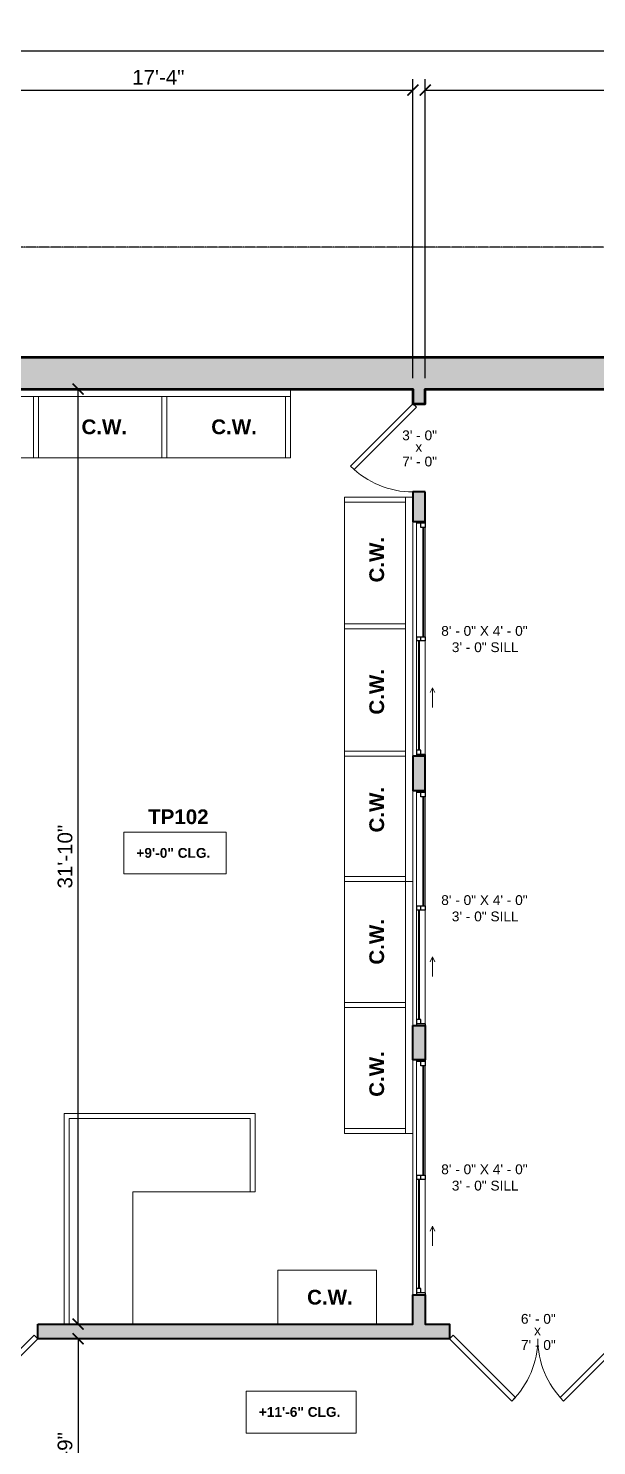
# Model space of a CAD drawing. Header units: inches. Extents: x -2078 to 106214, y -964 to 6385.
# Drawn here: x 43919 to 44151, y 4322 to 4901 of the extents above; entities that cross this region are included whole.
import ezdxf

# ---------------------------------------------------------------- set-up
doc = ezdxf.new("R2010")
doc.units = ezdxf.units.IN
doc.header["$MEASUREMENT"] = 0
doc.linetypes.add('HIDDEN2', pattern=[0.1875, 0.125, -0.0625])
for name, color, linetype, lineweight in [('A-ANNO', 2, 'Continuous', 5), ('A-ANNO-DIMS', 1, 'Continuous', 9), ('A-DETAIL-3', 40, 'Continuous', 15), ('A-DOOR', 1, 'Continuous', 18), ('A-GLAZ', 2, 'Continuous', 30), ('A-HIDDEN', 2, 'HIDDEN2', 18), ('A-WALL', 3, 'Continuous', 40), ('A-WINDOWS', 2, 'Continuous', 18)]:
    doc.layers.add(name, color=color, linetype=linetype, lineweight=lineweight)
doc.layers.add('A-HATCH', color=9, linetype='Continuous')
doc.styles.add('Arial_1', font='arial.ttf', dxfattribs={"height": 0.0625})
doc.styles.add('Arial_3', font='arial.ttf', dxfattribs={"height": 0.125})
doc.styles.add('Arial_B', font='arialbd.ttf', dxfattribs={"height": 4.5})
doc.styles.add('Arial_B_1', font='arialbd.ttf', dxfattribs={"height": 3})
doc.styles.add('JC', font='arial.ttf', dxfattribs={"height": 0.125})
doc.dimstyles.new('JC-DIMS', dxfattribs={"dimtxt": 0.125, "dimasz": 0.09375, "dimexe": 0.09375, "dimexo": 0.09375, "dimgap": 0.046875, "dimtad": 1, "dimdec": 1, "dimzin": 0, "dimdsep": 46, "dimlunit": 4, "dimtxsty": 'JC', "dimblk": 'ARCHTICK', "dimcen": 0.09, "dimclrd": 1, "dimclre": 1, "dimclrt": 256, "dimadec": 0, "dimazin": 0, "dimtfac": 1, "dimtdec": 1, "dimtofl": 0, "dimtmove": 1, "dimatfit": 3, "dimfxl": 1, "dimtolj": 1, "dimtzin": 0, "dimarcsym": 0})

# ---------------------------------------------------------------- blocks, each defined once
blk = doc.blocks.new('JC_SLIDING WINDOW - DOUBLE - SLIDING WINDOW-1470166-1-1st Floor - Athletic Pavilion')
at = {"layer": 'A-GLAZ'}
for p, q in [((-48, 2.35), (-48, -2.65)), ((-48, 2.35), (-45.5, 2.35)), ((-47.25, 2.35), (-47.25, -1.15)), ((-45.5, 0.6), (-47.25, 0.6)), ((-45.5, 2.35), (-45.5, 0.6)), ((-0.875, -1.15), (-0.875, 2.35)), ((-0.875, 2.35), (0.875, 2.35)), ((0.875, 0.6), (-0.875, 0.6)), ((0.875, 2.35), (0.875, -1.15)), ((45.5, 0.6), (45.5, -1.15)), ((47.25, 0.6), (45.5, 0.6)), ((47.25, 2.35), (48, 2.35)), ((47.25, 2.35), (47.25, -1.15)), ((48, -2.65), (48, 2.35)), ((-48, -1.15), (-47.25, -1.15)), ((-0.875, -1.15), (0.875, -1.15)), ((45.5, -1.15), (48, -1.15))]:
    blk.add_line(p, q, dxfattribs=at)
at = {"layer": 'A-GLAZ', "lineweight": 9}
for p, q in [((-45.5, 2.35), (-0.875, 2.35)), ((0.875, 2.35), (47.25, 2.35)), ((-47.25, -1.15), (-0.875, -1.15)), ((0.875, -1.15), (45.5, -1.15))]:
    blk.add_line(p, q, dxfattribs=at)
at = {"layer": 'A-GLAZ', "lineweight": 40}
for p, q in [((-45.5, 1.475), (-0.875, 1.475)), ((0.875, -0.275), (45.5, -0.275))]:
    blk.add_line(p, q, dxfattribs=at)
at = {"layer": 'A-WINDOWS'}
for p, q in [((20, 5.35), (22, 6.35)), ((48, 2.35), (-48, 2.35)), ((20, 5.35), (22, 4.35)), ((20, 5.35), (28, 5.35)), ((-48, -2.65), (48, -2.65))]:
    blk.add_line(p, q, dxfattribs=at)
blk = doc.blocks.new('JC_DOOR_SINGLE PANEL - SINGLE DOOR-1470780-1-1st Floor - Athletic Pavilion')
at = {"layer": 'A-DOOR', "lineweight": 30}
for p, q in [((-8.87, -27.04), (16.59, -1.59)), ((18, -3), (-7.46, -28.46)), ((16.59, -1.59), (18, -3)), ((-7.46, -28.46), (-8.87, -27.04))]:
    blk.add_line(p, q, dxfattribs=at)
at = {"layer": 'A-DOOR', "lineweight": 9}
blk.add_arc((18, -3), 36, 180, 225, dxfattribs=at)
blk = doc.blocks.new('JC_DOUBLE DOOR - DOUBLE DOOR-1471729-1-1st Floor - Athletic Pavilion')
at = {"layer": 'A-DOOR', "lineweight": 30}
for p, q in [((-36, 3), (-10.54, 28.46)), ((-9.13, 27.04), (-34.59, 1.59)), ((-10.54, 28.46), (-9.13, 27.04)), ((10.54, 28.46), (9.13, 27.04)), ((9.13, 27.04), (34.59, 1.59)), ((36, 3), (10.54, 28.46)), ((-34.59, 1.59), (-36, 3)), ((34.59, 1.59), (36, 3))]:
    blk.add_line(p, q, dxfattribs=at)
at = {"layer": 'A-DOOR', "lineweight": 9}
for centre, start, end in [((-36, 3), 0, 45), ((36, 3), 135, 180)]:
    blk.add_arc(centre, 36, start, end, dxfattribs=at)
blk = doc.blocks.new('_ArchTick')
at = {"color": 0, "linetype": 'ByBlock', "const_width": 0.15}
blk.add_lwpolyline([(-0.5, -0.5), (0.5, 0.5)], dxfattribs=at)
blk = doc.blocks.new('*D2146')
at = {"layer": 'A-ANNO-DIMS', "color": 1, "lineweight": -2, "transparency": 16777216}
for p, q in [((43940.76, 4365.53), (43935.1, 4365.53)), ((43939.6, 4365.53), (43939.6, 4272.53)), ((43940.76, 4272.53), (43935.1, 4272.53))]:
    blk.add_line(p, q, dxfattribs=at)
at = {"layer": 'Defpoints', "color": 0, "transparency": 16777216}
for p in [(43945.26, 4365.53), (43939.6, 4272.53), (43945.26, 4272.53)]:
    blk.add_point(p, dxfattribs=at)
at = {"layer": 'A-ANNO-DIMS', "color": 1, "lineweight": -2, "transparency": 16777216, "xscale": 4.5, "yscale": 4.5, "zscale": 4.5}
for p, rotation in [((43939.6, 4365.53), 90), ((43939.6, 4272.53), 270)]:
    blk.add_blockref('_ArchTick', p, dxfattribs=dict(at, rotation=rotation))
at = {"layer": 'A-ANNO-DIMS', "color": 2, "transparency": 16777216, "insert": (43934.29, 4319.03), "char_height": 6, "width": 0.4008, "attachment_point": 5, "rotation": 90, "style": 'JC'}
blk.add_mtext('\\A1;7\'-9"', dxfattribs=at)
blk = doc.blocks.new('JC- existing door Tag_quad - JC- existing door Tag_quad-839775-1-1st Floor - Athletic Pavilion')
at = {"layer": 'A-ANNO', "insert": (-0.0234, 0.0378), "char_height": 0.0625, "width": 0.0505, "attachment_point": 1, "style": 'Arial_3', "bg_fill": 3, "box_fill_scale": 1.25, "bg_fill_color": 256, "bg_fill_true_color": 13158600, "bg_fill_transparency": 0}
blk.add_mtext('x', dxfattribs=at)
blk = doc.blocks.new('JC_DOOR_SINGLE PANEL - SINGLE DOOR-1469976-1-1st Floor - Athletic Pavilion')
at = {"layer": 'A-DOOR', "lineweight": 30}
for p, q in [((-7.46, 27.96), (-8.87, 26.54)), ((-8.87, 26.54), (16.59, 1.09)), ((18, 2.5), (-7.46, 27.96)), ((16.59, 1.09), (18, 2.5))]:
    blk.add_line(p, q, dxfattribs=at)
at = {"layer": 'A-DOOR', "lineweight": 9}
blk.add_arc((18, 2.5), 36, 135, 180, dxfattribs=at)
blk = doc.blocks.new('*D2258')
at = {"layer": 'A-ANNO-DIMS', "color": 1, "lineweight": -2, "transparency": 16777216}
for p, q in [((43868.38, 4758.03), (43868.38, 4880.23)), ((44076.38, 4758.03), (44076.38, 4880.23)), ((43868.38, 4875.73), (44076.38, 4875.73))]:
    blk.add_line(p, q, dxfattribs=at)
at = {"layer": 'Defpoints', "color": 0, "transparency": 16777216}
for p in [(44076.38, 4875.73), (43868.38, 4753.53), (44076.38, 4753.53)]:
    blk.add_point(p, dxfattribs=at)
at = {"layer": 'A-ANNO-DIMS', "color": 1, "lineweight": -2, "transparency": 16777216, "xscale": 4.5, "yscale": 4.5, "zscale": 4.5, "rotation": 180}
blk.add_blockref('_ArchTick', (43868.38, 4875.73), dxfattribs=at)
at = {"layer": 'A-ANNO-DIMS', "color": 1, "lineweight": -2, "transparency": 16777216, "xscale": 4.5, "yscale": 4.5, "zscale": 4.5}
blk.add_blockref('_ArchTick', (44076.38, 4875.73), dxfattribs=at)
at = {"layer": 'A-ANNO-DIMS', "color": 2, "transparency": 16777216, "insert": (43972.38, 4880.99), "char_height": 6, "width": 0.4874, "attachment_point": 5, "style": 'JC'}
blk.add_mtext('\\A1;17\'-4"', dxfattribs=at)
blk = doc.blocks.new('*D2260')
at = {"layer": 'A-ANNO-DIMS', "color": 1, "lineweight": -2, "transparency": 16777216}
for p, q in [((43938.45, 4753.53), (43944.1, 4753.53)), ((43939.6, 4371.53), (43939.6, 4753.53)), ((43938.45, 4371.53), (43944.1, 4371.53))]:
    blk.add_line(p, q, dxfattribs=at)
at = {"layer": 'Defpoints', "color": 0, "transparency": 16777216}
for p in [(43933.95, 4753.53), (43939.6, 4753.53), (43933.95, 4371.53)]:
    blk.add_point(p, dxfattribs=at)
at = {"layer": 'A-ANNO-DIMS', "color": 1, "lineweight": -2, "transparency": 16777216, "xscale": 4.5, "yscale": 4.5, "zscale": 4.5}
for p, rotation in [((43939.6, 4753.53), 90), ((43939.6, 4371.53), 270)]:
    blk.add_blockref('_ArchTick', p, dxfattribs=dict(at, rotation=rotation))
at = {"layer": 'A-ANNO-DIMS', "color": 2, "transparency": 16777216, "insert": (43934.29, 4562.53), "char_height": 6, "width": 0.5739, "attachment_point": 5, "rotation": 90, "style": 'JC'}
blk.add_mtext('\\A1;31\'-10"', dxfattribs=at)
blk = doc.blocks.new('*D2264')
at = {"layer": 'A-ANNO-DIMS', "color": 1, "lineweight": -2, "transparency": 16777216}
for p, q in [((44081.38, 4758.03), (44081.38, 4880.23)), ((45130.38, 4758.03), (45130.38, 4880.23)), ((44081.38, 4875.73), (45130.38, 4875.73))]:
    blk.add_line(p, q, dxfattribs=at)
at = {"layer": 'Defpoints', "color": 0, "transparency": 16777216}
for p in [(45130.38, 4875.73), (44081.38, 4753.53), (45130.38, 4753.53)]:
    blk.add_point(p, dxfattribs=at)
at = {"layer": 'A-ANNO-DIMS', "color": 1, "lineweight": -2, "transparency": 16777216, "xscale": 4.5, "yscale": 4.5, "zscale": 4.5, "rotation": 180}
blk.add_blockref('_ArchTick', (44081.38, 4875.73), dxfattribs=at)
at = {"layer": 'A-ANNO-DIMS', "color": 1, "lineweight": -2, "transparency": 16777216, "xscale": 4.5, "yscale": 4.5, "zscale": 4.5}
blk.add_blockref('_ArchTick', (45130.38, 4875.73), dxfattribs=at)
at = {"layer": 'A-ANNO-DIMS', "color": 2, "transparency": 16777216, "insert": (44605.88, 4881.04), "char_height": 6, "width": 0.4874, "attachment_point": 5, "style": 'JC'}
blk.add_mtext('\\A1;87\'-5"', dxfattribs=at)
blk = doc.blocks.new('*D2266')
at = {"layer": 'A-ANNO-DIMS', "color": 1, "lineweight": -2, "transparency": 16777216}
for p, q in [((43561.38, 4698.7), (43561.38, 4896.23)), ((45301.38, 4771.03), (45301.38, 4896.23)), ((43561.38, 4891.73), (45301.38, 4891.73))]:
    blk.add_line(p, q, dxfattribs=at)
at = {"layer": 'Defpoints', "color": 0, "transparency": 16777216}
for p in [(45301.38, 4891.73), (45301.38, 4766.53), (43561.38, 4694.2)]:
    blk.add_point(p, dxfattribs=at)
at = {"layer": 'A-ANNO-DIMS', "color": 1, "lineweight": -2, "transparency": 16777216, "xscale": 4.5, "yscale": 4.5, "zscale": 4.5, "rotation": 180}
blk.add_blockref('_ArchTick', (43561.38, 4891.73), dxfattribs=at)
at = {"layer": 'A-ANNO-DIMS', "color": 1, "lineweight": -2, "transparency": 16777216, "xscale": 4.5, "yscale": 4.5, "zscale": 4.5}
blk.add_blockref('_ArchTick', (45301.38, 4891.73), dxfattribs=at)
at = {"layer": 'A-ANNO-DIMS', "color": 2, "transparency": 16777216, "insert": (44431.38, 4897.04), "char_height": 6, "width": 0.5739, "attachment_point": 5, "style": 'JC'}
blk.add_mtext("\\A1;145'", dxfattribs=at)

msp = doc.modelspace()

# ---------------------------------------------------------------- hatches: boundary and pattern name
at = {"layer": 'A-HATCH'}
h = msp.add_hatch(color=256, dxfattribs=at)
h.dxf.hatch_style = 1
h.paths.add_polyline_path([(44081.379, 4711.533), (44076.379, 4711.533), (44076.379, 4699.533), (44081.379, 4699.533)])
h = msp.add_hatch(color=256, dxfattribs=at)
h.dxf.hatch_style = 1
h.paths.add_polyline_path([(44081.379, 4603.533), (44076.379, 4603.533), (44076.379, 4589.533), (44081.379, 4589.533)])
h = msp.add_hatch(color=256, dxfattribs=at)
h.dxf.hatch_style = 1
h.paths.add_polyline_path([(44081.379, 4493.533), (44076.379, 4493.533), (44076.379, 4479.533), (44081.379, 4479.533)])
h = msp.add_hatch(color=256, dxfattribs=at)
h.dxf.hatch_style = 1
h.paths.add_polyline_path([(44091.379, 4371.533), (44081.379, 4371.533), (44081.379, 4383.533), (44076.379, 4383.533), (44076.379, 4371.533), (43923.105, 4371.533), (43923.105, 4365.533), (44091.379, 4365.533)])

# ---------------------------------------------------------------- linework, layer by layer
at = {"layer": 'A-ANNO', "flags": 128}
for points in [[(43958.295, 4572.517), (44000.031, 4572.517), (44000.031, 4555.448), (43958.295, 4555.448)], [(44008.3, 4344.085), (44053.211, 4344.085), (44053.211, 4327.017), (44008.3, 4327.017)]]:
    msp.add_lwpolyline(points, close=True, dxfattribs=at)
at = {"layer": 'A-DETAIL-3', "lineweight": 9}
for p, q in [((43868.379, 4750.533), (44026.379, 4750.533)), ((43921.379, 4725.533), (43921.379, 4750.533)), ((43923.379, 4725.533), (43923.379, 4750.533)), ((43973.879, 4725.533), (43973.879, 4750.533)), ((43975.879, 4725.533), (43975.879, 4750.533)), ((44024.379, 4725.533), (44024.379, 4750.533)), ((44026.379, 4725.533), (44026.379, 4753.533)), ((43868.379, 4725.533), (44026.379, 4725.533)), ((44048.379, 4709.391), (44048.379, 4449.391)), ((44048.379, 4709.391), (44076.379, 4709.391)), ((44073.379, 4449.391), (44073.379, 4709.391)), ((44073.379, 4707.391), (44048.379, 4707.391)), ((44048.379, 4657.641), (44073.379, 4657.641)), ((44048.379, 4655.641), (44073.379, 4655.641)), ((44048.379, 4605.641), (44073.379, 4605.641)), ((44048.379, 4603.641), (44073.379, 4603.641)), ((44048.379, 4554.391), (44073.379, 4554.391)), ((44048.379, 4552.391), (44076.379, 4552.391)), ((44048.379, 4502.891), (44073.379, 4502.891)), ((44048.379, 4500.891), (44073.379, 4500.891)), ((43933.907, 4457.533), (44011.907, 4457.533)), ((43933.907, 4371.533), (43933.907, 4457.533)), ((43935.907, 4455.533), (43935.907, 4371.533)), ((44009.907, 4455.533), (43935.907, 4455.533)), ((44009.907, 4425.533), (44009.907, 4455.533)), ((44011.907, 4457.533), (44011.907, 4425.533)), ((44048.379, 4451.391), (44073.379, 4451.391)), ((44048.379, 4449.391), (44076.379, 4449.391)), ((44011.907, 4425.533), (43961.907, 4425.533)), ((43961.907, 4425.533), (43961.907, 4371.533)), ((44061.475, 4393.533), (44021.128, 4393.533)), ((44021.128, 4393.533), (44021.128, 4371.533)), ((44061.475, 4371.533), (44061.475, 4393.533)), ((44021.128, 4371.533), (44061.475, 4371.533))]:
    msp.add_line(p, q, dxfattribs=at)
at = {"layer": 'A-WALL'}
for points in [[(44081.379, 4711.533), (44076.379, 4711.533), (44076.379, 4699.533), (44081.379, 4699.533)], [(44081.379, 4603.533), (44076.379, 4603.533), (44076.379, 4589.533), (44081.379, 4589.533)], [(44076.379, 4493.533), (44081.379, 4493.533), (44081.379, 4479.533), (44076.379, 4479.533)], [(43923.105, 4371.533), (44076.379, 4371.533), (44076.379, 4383.533), (44081.379, 4383.533), (44081.379, 4371.533), (44091.379, 4371.533), (44091.379, 4365.533), (43923.105, 4365.533)]]:
    msp.add_lwpolyline(points, close=True, dxfattribs=at)

# ---------------------------------------------------------------- block references
at = {"layer": 'A-DOOR'}
msp.add_blockref('JC_DOOR_SINGLE PANEL - SINGLE DOOR-1470780-1-1st Floor - Athletic Pavilion', (43905.105, 4368.533), dxfattribs=at)
at = {"layer": 'A-WINDOWS', "rotation": 269.9999999999999}
for p in [(44079.029, 4651.533), (44079.029, 4541.533), (44079.029, 4431.533)]:
    msp.add_blockref('JC_SLIDING WINDOW - DOUBLE - SLIDING WINDOW-1470166-1-1st Floor - Athletic Pavilion', p, dxfattribs=at)

# ---------------------------------------------------------------- texts
at = {"layer": 'A-ANNO', "attachment_point": 1}
for s, insert, char_height, width, style in [('C.W.', (43941.006, 4741.155), 6, 22.624, 'Arial_B'), ('C.W.', (43994.006, 4741.155), 6, 22.624, 'Arial_B'), ('8\' - 0" X 4\' - 0"', (44087.935, 4656.776), 4, 44.642, 'Arial_1'), ('3\' - 0" SILL', (44092.269, 4650.109), 4, 34.138, 'Arial_1'), ('TP102', (43968.214, 4581.823), 6, 46.056, 'Arial_B'), ('+9\'-0" CLG.', (43963.415, 4566.063), 4, 37.976, 'Arial_B_1'), ('8\' - 0" X 4\' - 0"', (44087.935, 4546.776), 4, 44.642, 'Arial_1'), ('3\' - 0" SILL', (44092.269, 4540.109), 4, 34.138, 'Arial_1'), ('8\' - 0" X 4\' - 0"', (44087.935, 4436.776), 4, 44.642, 'Arial_1'), ('3\' - 0" SILL', (44092.269, 4430.109), 4, 34.138, 'Arial_1'), ('C.W.', (44033.158, 4385.53), 6, 22.624, 'Arial_B'), ('+11\'-6" CLG.', (44013.42, 4337.632), 4, 41.814, 'Arial_B_1')]:
    msp.add_mtext(s, dxfattribs=dict(at, insert=insert, char_height=char_height, width=width, style=style))
at = {"layer": 'A-ANNO', "char_height": 4, "width": 17.978, "attachment_point": 1, "style": 'Arial_1', "bg_fill": 3, "box_fill_scale": 1.25, "bg_fill_color": 256, "bg_fill_true_color": 13158600, "bg_fill_transparency": 0}
for s, insert in [('3\' - 0"', (44071.993, 4736.67)), ('7\' - 0"', (44071.993, 4725.988)), ('6\' - 0"', (44120.493, 4375.67)), ('7\' - 0"', (44120.493, 4364.988))]:
    msp.add_mtext(s, dxfattribs=dict(at, insert=insert))
at = {"layer": 'A-ANNO', "char_height": 6, "width": 22.624, "attachment_point": 1, "rotation": 90, "style": 'Arial_B'}
for insert in [(44058.582, 4674.575), (44058.582, 4620.575), (44058.582, 4572.415), (44058.582, 4518.415), (44058.582, 4464.415)]:
    msp.add_mtext('C.W.', dxfattribs=dict(at, insert=insert))

# ---------------------------------------------------------------- dimensions: what is measured, and where the dimension line sits
at = {"layer": 'A-ANNO-DIMS'}
for base, p1, p2, picture, middle in [((44076.379, 4875.728), (43868.379, 4753.533), (44076.379, 4753.533), '*D2258', (43972.379, 4880.99)), ((45130.379, 4875.728), (44081.379, 4753.533), (45130.379, 4753.533), '*D2264', (44605.879, 4881.041))]:
    dim = msp.add_linear_dim(base=base, p1=p1, p2=p2, dimstyle='JC-DIMS', override={"dimclrt": 2}, dxfattribs=at)
    dim.commit()
    dim.dimension.update_dxf_attribs({"geometry": picture, "text_midpoint": middle})
for base, p1, p2, picture, middle in [((43939.602, 4753.533), (43933.945, 4371.533), (43933.945, 4753.533), '*D2260', (43934.286, 4562.533)), ((43939.602, 4272.533), (43945.259, 4365.533), (43945.259, 4272.533), '*D2146', (43934.288, 4319.033))]:
    dim = msp.add_linear_dim(base=base, p1=p1, p2=p2, angle=90, dimstyle='JC-DIMS', override={"dimclrt": 2}, dxfattribs=at)
    dim.commit()
    dim.dimension.update_dxf_attribs({"geometry": picture, "text_midpoint": middle})

# ---------------------------------------------------------------- next in the draw order: linework, layer by layer
at = {"layer": 'A-HIDDEN', "lineweight": 30}
msp.add_lwpolyline([(43668.404, 3503.533), (45563.379, 3503.533), (45563.379, 4811.533), (43668.404, 4811.533)], close=True, dxfattribs=at)

# ---------------------------------------------------------------- next in the draw order: block references
at = {"layer": 'A-DOOR'}
for name, p, rotation in [('JC_DOOR_SINGLE PANEL - SINGLE DOOR-1469976-1-1st Floor - Athletic Pavilion', (44078.879, 4729.533), 89.99999999999991), ('JC_DOUBLE DOOR - DOUBLE DOOR-1471729-1-1st Floor - Athletic Pavilion', (44127.379, 4368.533), 180)]:
    msp.add_blockref(name, p, dxfattribs=dict(at, rotation=rotation))

# ---------------------------------------------------------------- next in the draw order: dimensions: what is measured, and where the dimension line sits
at = {"layer": 'A-ANNO-DIMS'}
dim = msp.add_linear_dim(base=(45301.379, 4891.728), p1=(43561.379, 4694.204), p2=(45301.379, 4766.533), dimstyle='JC-DIMS', override={"dimclrt": 2}, dxfattribs=at)
dim.commit()
dim.dimension.update_dxf_attribs({"geometry": '*D2266', "text_midpoint": (44431.379, 4897.041)})

# ---------------------------------------------------------------- next in the draw order: block references
at = {"layer": 'A-ANNO', "xscale": 64, "yscale": 64, "zscale": 64}
for p in [(44078.879, 4729.533), (44127.379, 4368.533)]:
    msp.add_blockref('JC- existing door Tag_quad - JC- existing door Tag_quad-839775-1-1st Floor - Athletic Pavilion', p, dxfattribs=at)

# ---------------------------------------------------------------- next in the draw order: hatches: boundary and pattern name
at = {"layer": 'A-HATCH'}
h = msp.add_hatch(color=256, dxfattribs=at)
h.dxf.hatch_style = 1
h.paths.add_polyline_path([(45301.379, 4766.533), (43718.379, 4766.533), (43718.379, 4694.204), (43561.379, 4694.204), (43561.379, 4569.204), (43522.379, 4569.204), (43522.379, 4561.204), (43574.379, 4561.204), (43574.379, 4681.204), (43718.379, 4681.204), (43718.379, 4676.408), (43734.379, 4676.408), (43734.379, 4751.533), (43860.379, 4751.533), (43860.379, 4689.033), (43868.379, 4689.033), (43868.379, 4753.533), (44076.379, 4753.533), (44076.379, 4747.533), (44081.379, 4747.533), (44081.379, 4753.533), (45130.379, 4753.533), (45130.379, 4715.533), (45138.379, 4715.533), (45138.379, 4750.533), (45285.379, 4750.533), (45285.379, 4608.533), (45138.379, 4608.533), (45138.379, 4643.533), (45130.379, 4643.533), (45130.379, 4598.533), (45210.379, 4598.533), (45210.379, 4400.533), (45131.379, 4400.533), (45131.379, 4371.533), (45035.379, 4371.533), (45035.379, 4365.533), (45085.146, 4365.533), (45085.146, 4351.533), (45103.146, 4351.533), (45103.146, 4365.533), (45137.379, 4365.533), (45137.379, 4392.533), (45210.379, 4392.533), (45210.379, 4381.696), (45218.379, 4381.696), (45218.379, 4598.533), (45288.379, 4598.533), (45288.379, 4499.92), (45288.379, 4272.533), (45157.379, 4272.533), (45157.379, 4266.533), (45199.506, 4266.533), (45199.506, 4264.533), (45288.379, 4264.533), (45288.379, 3976.533), (45111.379, 3976.533), (45111.379, 4266.533), (45121.379, 4266.533), (45121.379, 4272.533), (45106.379, 4272.533), (45106.379, 3975.928), (45077.379, 3975.928), (45077.379, 3964.928), (45074.382, 3964.928), (45074.382, 3959.928), (45076.382, 3959.928), (45076.382, 3848.928), (45082.382, 3848.928), (45082.382, 3941.533), (45122.382, 3941.533), (45122.382, 3964.533), (45288.379, 3964.533), (45288.379, 3642.533), (45150.379, 3642.533), (45150.379, 3634.533), (45288.379, 3634.533), (45288.379, 3564.533), (44978.382, 3564.533), (44978.382, 3959.928), (45026.382, 3959.928), (45026.382, 3964.928), (44978.382, 3964.928), (44978.382, 3987.533), (44972.382, 3987.533), (44972.382, 3567.533), (44786.382, 3567.533), (44786.382, 3690.533), (44780.382, 3690.533), (44780.382, 3567.533), (44603.382, 3567.533), (44603.382, 3634.533), (44734.369, 3634.533), (44734.369, 3640.533), (44603.382, 3640.533), (44603.382, 4028.533), (44638.379, 4028.533), (44638.379, 4060.533), (44659.379, 4060.533), (44659.379, 4066.533), (44638.379, 4066.533), (44638.379, 4226.533), (44631.379, 4226.533), (44631.379, 4207.533), (44557.379, 4207.533), (44557.379, 4201.533), (44631.379, 4201.533), (44631.379, 4089.166), (44631.379, 4050.079), (44631.379, 4034.533), (44626.835, 4034.533), (44585.747, 4034.533), (44472.379, 4034.533), (44472.379, 4087.533), (44513.404, 4087.533), (44513.404, 4093.533), (44472.379, 4093.533), (44472.379, 4134.533), (44493.876, 4134.533), (44513.404, 4134.533), (44513.404, 4140.533), (44472.379, 4140.533), (44472.379, 4201.533), (44493.876, 4201.533), (44513.379, 4201.533), (44513.379, 4207.533), (44472.379, 4207.533), (44472.379, 4266.533), (44631.379, 4266.533), (44631.379, 4262.533), (44638.379, 4262.533), (44638.379, 4272.533), (44464.379, 4272.533), (44464.379, 4260.533), (44292.379, 4260.533), (44292.379, 4272.506), (44286.379, 4272.506), (44286.379, 4221.395), (44292.379, 4221.395), (44292.379, 4254.533), (44353.379, 4254.533), (44353.379, 4173.533), (44359.379, 4173.533), (44359.379, 4254.533), (44464.379, 4254.533), (44464.379, 4034.533), (44452.734, 4034.533), (44409.65, 4034.533), (44292.379, 4034.533), (44292.379, 4185.395), (44286.379, 4185.395), (44286.379, 4067.506), (44267.379, 4067.506), (44267.379, 4061.506), (44286.379, 4061.506), (44286.379, 4028.533), (44597.382, 4028.533), (44597.382, 3640.533), (44467.379, 3640.533), (44467.379, 3634.533), (44597.382, 3634.533), (44597.382, 3567.533), (44421.379, 3567.533), (44421.379, 3684.533), (44415.379, 3684.533), (44415.379, 3564.533), (44288.379, 3564.533), (44288.379, 3633.613), (44284.379, 3633.613), (44284.379, 3564.533), (44226.379, 3564.533), (44226.379, 3569.533), (44220.379, 3569.533), (44220.379, 3564.533), (43841.379, 3564.533), (43841.379, 3552.533), (43849.627, 3552.533), (43849.627, 3537.533), (43866.254, 3537.533), (43866.254, 3468.533), (43876.754, 3468.533), (43876.754, 3448.812), (43877.386, 3448.812), (43881.506, 3441.676), (43886.462, 3455.292), (43888.754, 3451.323), (43888.754, 3480.533), (43878.254, 3480.533), (43878.254, 3552.533), (45301.379, 3552.533)])

# ---------------------------------------------------------------- next in the draw order: linework, layer by layer
at = {"layer": 'A-WALL', "lineweight": 60}
msp.add_lwpolyline([(45301.379, 4766.533), (43718.379, 4766.533), (43718.379, 4694.204), (43561.379, 4694.204), (43561.379, 4569.204), (43522.379, 4569.204), (43522.379, 4561.204), (43574.379, 4561.204), (43574.379, 4681.204), (43718.379, 4681.204), (43718.379, 4676.408), (43734.379, 4676.408), (43734.379, 4751.533), (43860.379, 4751.533), (43860.379, 4689.033), (43868.379, 4689.033), (43868.379, 4753.533), (44076.379, 4753.533), (44076.379, 4747.533), (44081.379, 4747.533), (44081.379, 4753.533), (45130.379, 4753.533)], dxfattribs=at)

doc.saveas('drawing.dxf')
